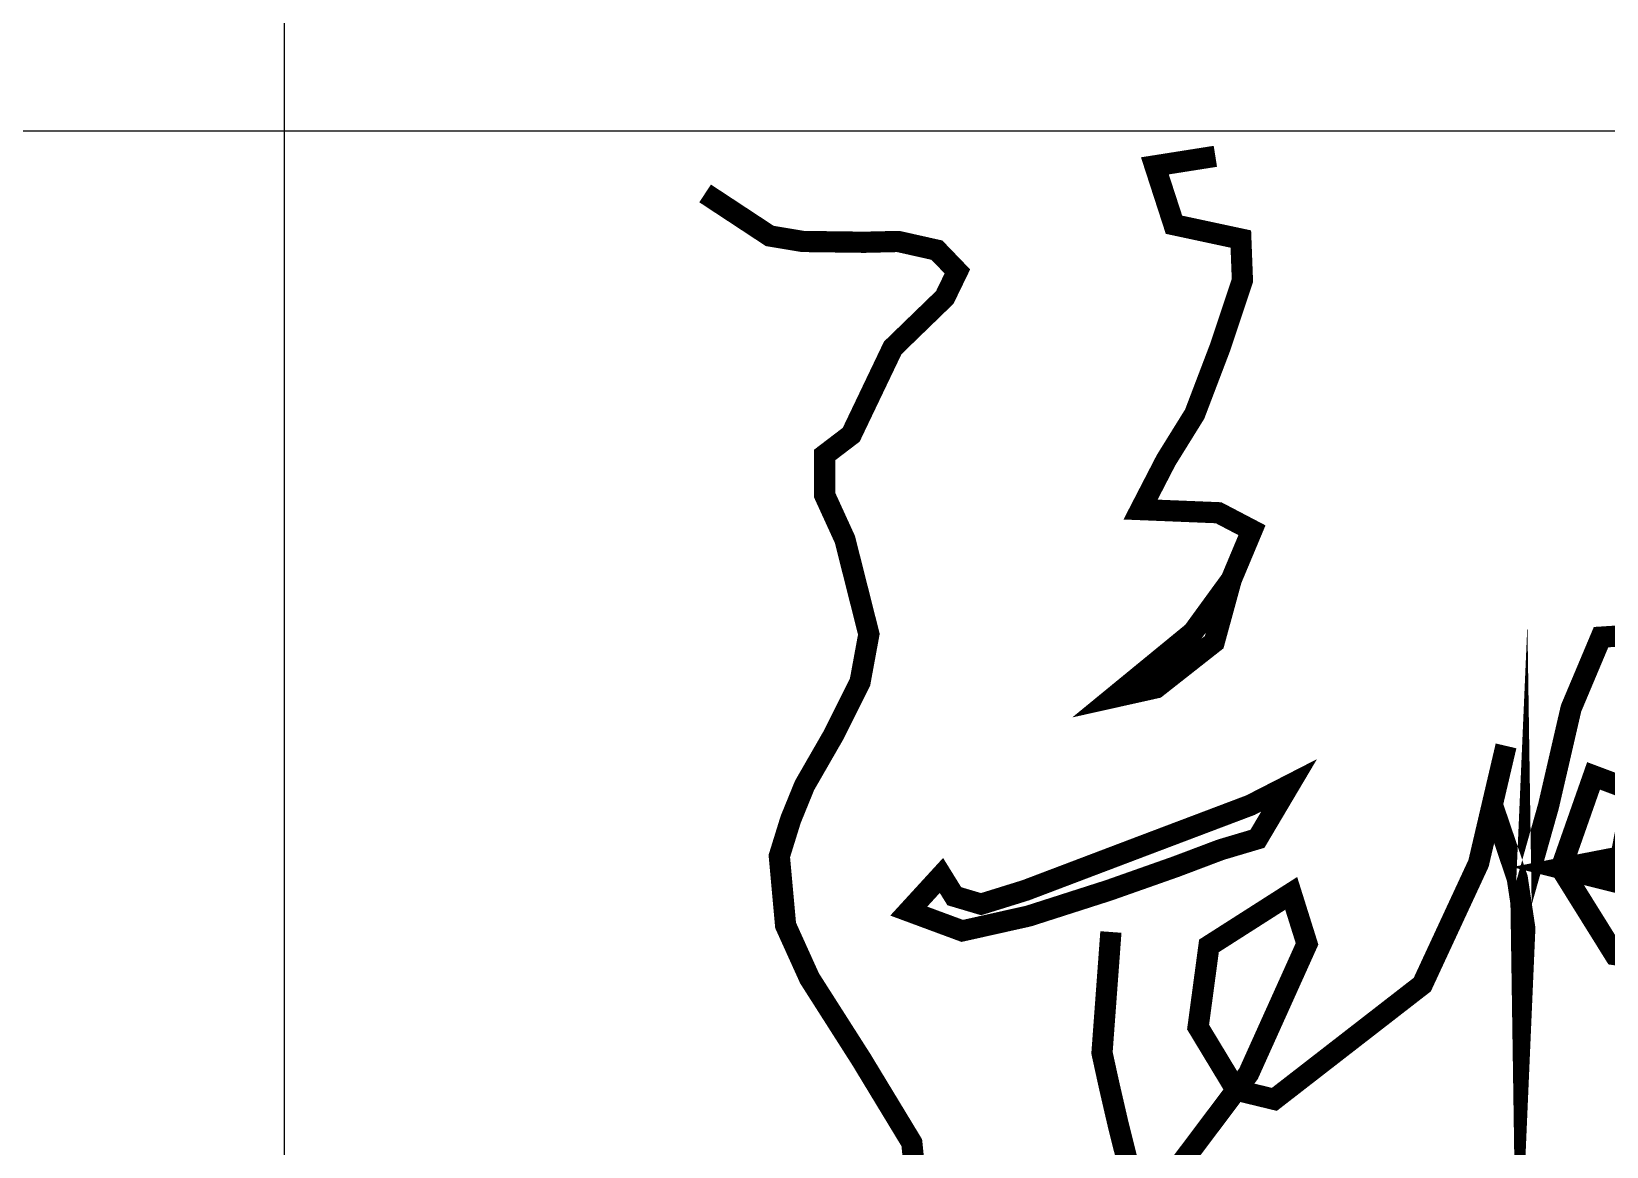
# Model space of a CAD drawing. Extents: x 69728788 to 149766163, y 20718153 to 43663798.
# Drawn here: x 74927673 to 74929901, y 21321779 to 21323355 of the extents above; entities that cross this region are included whole.
import ezdxf

# ---------------------------------------------------------------- set-up
doc = ezdxf.new("R2010")
doc.units = 0
doc.header["$LTSCALE"] = 1000
doc.header["$MEASUREMENT"] = 0
doc.layers.get('0').update_dxf_attribs({"linetype": 'CONTINUOUS'})
doc.layers.add('图框', color=253, linetype='CONTINUOUS')

# ---------------------------------------------------------------- blocks, each defined once
blk = doc.blocks.new('zg')
at = {"const_width": 20}
for points in [[(74430854.24280004, 21981579.04763668), (74430797.2210866, 21981570.0503509), (74430797.2210866, 21981570.0503509), (74430815.22782946, 21981514.56616018), (74430878.25142945, 21981501.06997831), (74430878.25142945, 21981501.06997831), (74430879.75163029, 21981462.08089593), (74430858.74448575, 21981399.09888266), (74430834.73477316, 21981336.11636299), (74430807.72465888, 21981292.62889092), (74430783.71602947, 21981246.14198598), (74430857.24320173, 21981243.14305952), (74430857.24320173, 21981243.14305952), (74430888.75500172, 21981226.64744478), (74430869.24805802, 21981180.16104626), (74430833.2345723, 21981130.67470846), (74430758.20611602, 21981069.19215842), (74430798.40283325, 21981078.16311117), (74430853.13795897, 21981121.19380654), (74430869.24805802, 21981180.16104626)], [(74430373.1960875, 21981544.09560964), (74430434.13998668, 21981503.98788008), (74430465.3560792, 21981498.78862679), (74430523.32773931, 21981498.04623804), (74430555.28580844, 21981498.78862679), (74430591.70440255, 21981490.6188057), (74430611.02828924, 21981470.56468771), (74430599.13608341, 21981446.05471801), (74430550.0833069, 21981398.51955611), (74430510.92535688, 21981316.65929572), (74430485.95703219, 21981297.64786426), (74430485.95703219, 21981259.62550774), (74430504.98087873, 21981218.03806473), (74430527.57379514, 21981128.70023796), (74430519.25065918, 21981083.54872125), (74430494.2823345, 21981033.64409347), (74430466.93535201, 21980986.11602123), (74430453.85706681, 21980954.03429394), (74430443.15635623, 21980919.57651752), (74430449.10083438, 21980854.22503838), (74430471.69158444, 21980804.32041061), (74430520.48981425, 21980727.86551007), (74430568.048889, 21980649.44424151), (74430568.048889, 21980649.44424151), (74430583.07906006, 21980500.78671761), (74430580.03641446, 21980403.47707384), (74430558.7357288, 21980266.63598864), (74430546.56406318, 21980138.9172711), (74430537.43504316, 21979980.78947977), (74430507.42561036, 21980058.78688791), (74430490.91906835, 21980103.77432962), (74430501.42264062, 21980177.2535983), (74430517.92918263, 21980231.23832578), (74430558.7357288, 21980266.63598864), (74430580.03641446, 21980403.47707384)], [(74430755.76030122, 21980848.04893114), (74430747.35592695, 21980734.18948738), (74430753.8929032, 21980704.32479826), (74430762.29727747, 21980667.92749324), (74430775.37231313, 21980615.66403408), (74430800.58760229, 21980601.66499271), (74430885.57045986, 21980714.59113329), (74430940.6706164, 21980836.84979932), (74430925.7281827, 21980884.44623615), (74430848.21491721, 21980834.98319295), (74430837.94314493, 21980758.45486379), (74430873.87418944, 21980699.04900261), (74430909.85205, 21980690.32575688), (74431049.31115387, 21980798.47346618), (74431102.34894043, 21980912.72334769), (74431128.27804357, 21981023.44004617), (74431115.313492, 21980968.08169693), (74431138.88560088, 21980898.58909636), (74431145.95766681, 21980851.47576926), (74431143.60067257, 21980797.2955697), (74431142.42163385, 21980875.03243281), (74431168.35127857, 21980966.90354725), (74431189.5663932, 21981058.77491489), (74431217.85249059, 21981125.9114693), (74431254.39023422, 21981128.26726226), (74431289.74839753, 21981074.0870627), (74431295.64088316, 21980997.52733646), (74431295.64088316, 21980930.39078205), (74431295.64088316, 21980876.21058249), (74431295.64088316, 21980817.31879702), (74431230.81812534, 21980826.74146244), (74431180.13733302, 21980908.01176178), (74431210.78150783, 21980995.17204991), (74431248.4966654, 21980981.03779858), (74431231.99662246, 21980895.05591333), (74431180.13733302, 21980908.01176178), (74431295.64088316, 21980930.39078205), (74431336.89261529, 21980956.30349176), (74431432.36063112, 21981009.30579484), (74431483.04034026, 21981030.50691863), (74431506.61353232, 21980966.90354725), (74431490.1124062, 21980889.16643094), (74431532.54263544, 21980990.460464), (74431552.57925294, 21981087.04291115), (74431596.18797933, 21981268.42985347), (74431583.07069954, 21981213.86959758), (74431589.11591339, 21981101.17716248), (74431583.22342776, 21980964.5482607), (74431578.50835608, 21980791.40608731), (74431583.22342776, 21980677.1562058), (74431583.22342776, 21980582.92955161)], [(74430595.99270229, 21980901.34849357), (74430608.13295577, 21980881.74963308), (74430633.34824494, 21980874.283714), (74430675.3733658, 21980887.34945219), (74430783.70411451, 21980928.41327313), (74430887.36636816, 21980967.6104877), (74430923.78712861, 21980986.276045), (74430893.90334441, 21980935.87969861), (74430859.3488988, 21980925.61336358), (74430817.32377793, 21980909.74771583), (74430753.8203303, 21980887.34945219), (74430678.17446283, 21980863.08407578), (74430615.60471421, 21980849.08503441), (74430565.1741359, 21980867.75059171), (74430595.99270229, 21980901.34849357)]]:
    blk.add_lwpolyline(points, dxfattribs=at)

msp = doc.modelspace()

# ---------------------------------------------------------------- linework, layer by layer
at = {"layer": '图框', "color": 0}
msp.add_line((74922055.0846955, 21323214.51349886), (74931068.9384398, 21323214.51349886), dxfattribs=at)
msp.add_lwpolyline([(74928031.0894605, 21319927.7143489), (74928031.0894605, 21328592.91434892)], dxfattribs=at)

# ---------------------------------------------------------------- block references
at = {"xscale": 1.5, "yscale": 1.5, "zscale": 1.5}
msp.add_blockref('zg', (-36716933.83690558, -11649189.88587707), dxfattribs=at)

doc.saveas('drawing.dxf')
